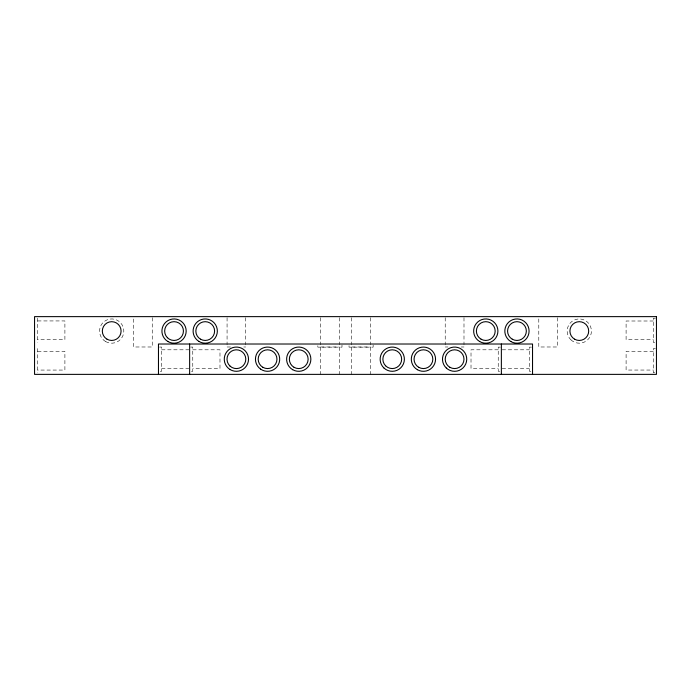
<?xml version="1.0" encoding="UTF-8"?>
<svg xmlns="http://www.w3.org/2000/svg" width="691" height="691" viewBox="0 0 691 691"><rect width="100%" height="100%" fill="white"/><g stroke="black" fill="none" stroke-linecap="round" stroke-linejoin="round"><path stroke-width="0.52" stroke-dasharray="3.46 2.59" d="M655.405 318.231L653.323 318.231L653.323 342.416L655.405 342.416M37.677 320.935L64.902 320.935L64.902 339.713L37.677 339.713M653.323 321.004L626.098 321.004L626.098 339.644L653.323 339.644M227.071 346.986L230.803 346.986M243.75 346.986L245.72 346.986M320.529 346.986L339.298 346.986M351.702 346.986L370.471 346.986M445.22 346.986L447.967 346.986M461.243 346.986L463.989 346.986M159.5 347.063L161.59 347.063L161.59 371.317L159.5 371.317M190.673 347.072L192.763 347.072L192.763 371.309L190.673 371.309M500.327 347.132L498.237 347.132L498.237 371.248L500.327 371.248M531.5 347.132L529.41 347.132L529.41 371.248L531.5 371.248M655.405 348.61L653.323 348.61L653.323 372.743L655.405 372.743M161.59 349.801L188.816 349.801M192.763 349.801L219.988 349.801L219.988 368.579L192.763 368.579M498.237 349.801L471.012 349.801L471.012 368.579L498.237 368.579M502.184 349.801L529.41 349.801M37.677 351.287L64.902 351.287L64.902 370.065L37.677 370.065M653.323 351.304L626.098 351.304L626.098 370.048L653.323 370.048M161.59 368.579L188.816 368.579M502.184 368.579L529.41 368.579M557.464 317.679L557.464 346.986L538.79 346.986L538.79 317.679M463.989 317.679L463.989 344.895M445.22 317.679L445.22 344.895M373.14 345.059L373.14 347.141L349.033 347.141L349.033 345.059M370.471 317.679L370.471 344.895M370.471 347.141L370.471 374.367M351.702 317.679L351.702 344.895M351.702 347.141L351.702 374.367M341.993 345.059L341.993 347.141L317.834 347.141L317.834 345.059M339.298 317.679L339.298 344.895M339.298 347.141L339.298 374.367M320.529 317.679L320.529 344.895M320.529 347.141L320.529 374.367M245.72 317.679L245.72 344.895M227.071 317.679L227.071 344.895M152.253 317.679L152.253 346.986L133.493 346.986L133.493 317.679M37.677 318.197L37.677 342.451M37.677 348.549L37.677 372.803M105.637 341.57A12.127 12.127 0 0 0 123.827 331.067A12.127 12.127 0 0 0 105.637 320.564A12.127 12.127 0 0 0 105.637 341.57M571.016 339.92A12.127 12.127 0 0 0 591.107 333.813A12.127 12.127 0 0 0 575.776 319.467A12.127 12.127 0 0 0 571.016 339.92"/><path stroke-width="1.04" d="M532.536 374.367L532.536 344.014L158.464 344.014L158.464 374.367M501.364 344.014L501.364 374.367M189.636 344.014L189.636 374.367M656.45 316.633L34.55 316.633L34.55 374.367L656.45 374.367L656.45 316.633M167.412 337.709A9.389 9.389 0 0 0 183.115 333.494A9.389 9.389 0 0 0 171.618 321.997A9.389 9.389 0 0 0 167.412 337.709M200.528 339.195A9.389 9.389 0 0 0 214.607 331.067A9.389 9.389 0 0 0 200.528 322.939A9.389 9.389 0 0 0 200.528 339.195M512.256 339.195A9.389 9.389 0 0 0 526.343 331.067A9.389 9.389 0 0 0 512.256 322.939A9.389 9.389 0 0 0 512.256 339.195M481.083 339.195A9.389 9.389 0 0 0 495.171 331.067A9.389 9.389 0 0 0 481.083 322.939A9.389 9.389 0 0 0 481.083 339.195M167.982 341.57A12.127 12.127 0 0 0 186.173 331.067A12.127 12.127 0 0 0 167.982 320.564A12.127 12.127 0 0 0 167.982 341.57M107.01 339.195A9.389 9.389 0 0 0 121.089 331.067A9.389 9.389 0 0 0 107.01 322.939A9.389 9.389 0 0 0 107.01 339.195M198.904 341.414A12.127 12.127 0 0 0 217.345 331.369A12.127 12.127 0 0 0 199.423 320.417A12.127 12.127 0 0 0 198.904 341.414M574.61 339.195A9.389 9.389 0 0 0 588.689 331.067A9.389 9.389 0 0 0 574.61 322.939A9.389 9.389 0 0 0 574.61 339.195M510.891 341.57A12.127 12.127 0 0 0 529.081 331.067A12.127 12.127 0 0 0 510.891 320.564A12.127 12.127 0 0 0 510.891 341.57M479.718 341.57A12.127 12.127 0 0 0 497.909 331.067A12.127 12.127 0 0 0 479.718 320.564A12.127 12.127 0 0 0 479.718 341.57M384.084 368.139A12.127 12.127 0 0 0 404.097 361.799A12.127 12.127 0 0 0 388.601 347.633A12.127 12.127 0 0 0 384.084 368.139M417.373 369.694A12.127 12.127 0 0 0 435.555 359.19A12.127 12.127 0 0 0 417.373 348.687A12.127 12.127 0 0 0 417.373 369.694M446.343 368.061A12.127 12.127 0 0 0 466.425 361.911A12.127 12.127 0 0 0 451.059 347.599A12.127 12.127 0 0 0 446.343 368.061M292.682 369.694A12.127 12.127 0 0 0 310.864 359.19A12.127 12.127 0 0 0 292.682 348.687A12.127 12.127 0 0 0 292.682 369.694M260.611 369.124A12.127 12.127 0 0 0 279.648 360.244A12.127 12.127 0 0 0 262.442 348.204A12.127 12.127 0 0 0 260.611 369.124M230.12 369.564A12.127 12.127 0 0 0 248.518 359.441A12.127 12.127 0 0 0 230.544 348.566A12.127 12.127 0 0 0 230.12 369.564M229.999 366.066A9.389 9.389 0 0 0 245.547 361.289A9.389 9.389 0 0 0 233.636 350.216A9.389 9.389 0 0 0 229.999 366.066M262.874 367.318A9.389 9.389 0 0 0 276.953 359.19A9.389 9.389 0 0 0 262.874 351.063A9.389 9.389 0 0 0 262.874 367.318M294.046 367.318A9.389 9.389 0 0 0 308.126 359.19A9.389 9.389 0 0 0 294.046 351.063A9.389 9.389 0 0 0 294.046 367.318M385.621 365.824A9.389 9.389 0 0 0 401.324 361.618A9.389 9.389 0 0 0 389.828 350.121A9.389 9.389 0 0 0 385.621 365.824M418.737 367.318A9.389 9.389 0 0 0 432.816 359.19A9.389 9.389 0 0 0 418.737 351.063A9.389 9.389 0 0 0 418.737 367.318M449.91 367.318A9.389 9.389 0 0 0 463.989 359.19A9.389 9.389 0 0 0 449.91 351.063A9.389 9.389 0 0 0 449.91 367.318"/></g></svg>
